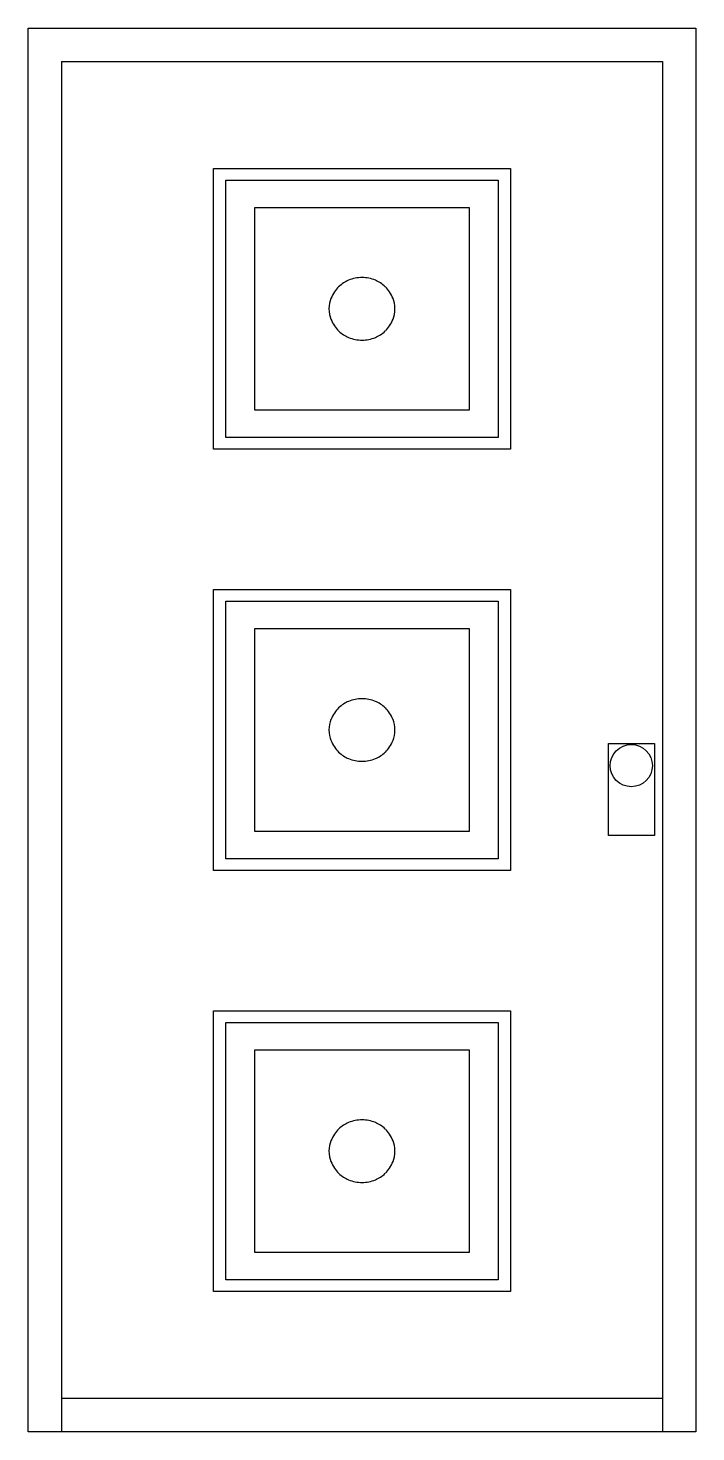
# Model space of a CAD drawing. Header units: millimetres. Extents: x -727.27 to -726.27, y 1755.63 to 1757.73.
import ezdxf

# ---------------------------------------------------------------- set-up
doc = ezdxf.new("R2010")
doc.units = ezdxf.units.MM
doc.header["$LTSCALE"] = 10
doc.layers.add('Portas', color=2, linetype='Continuous')

msp = doc.modelspace()

# ---------------------------------------------------------------- linework, layer by layer
at = {"layer": 'Portas'}
for p, q in [((-727.2656, 1755.63), (-727.2656, 1757.73)), ((-727.2656, 1757.73), (-726.2656, 1757.73)), ((-726.2656, 1757.73), (-726.2656, 1755.63)), ((-726.2656, 1755.63), (-727.2656, 1755.63))]:
    msp.add_line(p, q, dxfattribs=at)
at = {"layer": 'Portas', "color": 1}
for p, q in [((-727.2156, 1757.68), (-727.2156, 1755.63)), ((-727.2156, 1757.68), (-726.3156, 1757.68)), ((-726.3156, 1757.68), (-726.3156, 1755.63)), ((-726.9879, 1757.1), (-726.9879, 1757.52)), ((-726.9879, 1757.52), (-726.5434, 1757.52)), ((-726.5434, 1757.52), (-726.5434, 1757.1)), ((-726.9693, 1757.1175), (-726.9693, 1757.5025)), ((-726.9693, 1757.5025), (-726.5619, 1757.5025)), ((-726.5619, 1757.5025), (-726.5619, 1757.1175)), ((-726.9261, 1757.1583), (-726.9261, 1757.4616)), ((-726.9261, 1757.4616), (-726.6051, 1757.4616)), ((-726.6051, 1757.4616), (-726.6051, 1757.1583)), ((-726.6051, 1757.1583), (-726.9261, 1757.1583)), ((-726.5619, 1757.1175), (-726.9693, 1757.1175)), ((-726.5434, 1757.1), (-726.9879, 1757.1)), ((-726.9879, 1756.47), (-726.9879, 1756.89)), ((-726.9879, 1756.89), (-726.5434, 1756.89)), ((-726.5434, 1756.89), (-726.5434, 1756.47)), ((-726.9693, 1756.4875), (-726.9693, 1756.8725)), ((-726.9693, 1756.8725), (-726.5619, 1756.8725)), ((-726.5619, 1756.8725), (-726.5619, 1756.4875)), ((-726.9261, 1756.5283), (-726.9261, 1756.8316)), ((-726.9261, 1756.8316), (-726.6051, 1756.8316)), ((-726.6051, 1756.8316), (-726.6051, 1756.5283)), ((-726.6051, 1756.5283), (-726.9261, 1756.5283)), ((-726.5619, 1756.4875), (-726.9693, 1756.4875)), ((-726.5434, 1756.47), (-726.9879, 1756.47)), ((-726.9879, 1755.84), (-726.9879, 1756.26)), ((-726.9879, 1756.26), (-726.5434, 1756.26)), ((-726.5434, 1756.26), (-726.5434, 1755.84)), ((-726.9693, 1755.8575), (-726.9693, 1756.2425)), ((-726.9693, 1756.2425), (-726.5619, 1756.2425)), ((-726.5619, 1756.2425), (-726.5619, 1755.8575)), ((-726.9261, 1755.8983), (-726.9261, 1756.2016)), ((-726.9261, 1756.2016), (-726.6051, 1756.2016)), ((-726.6051, 1756.2016), (-726.6051, 1755.8983)), ((-726.6051, 1755.8983), (-726.9261, 1755.8983)), ((-726.5619, 1755.8575), (-726.9693, 1755.8575)), ((-726.5434, 1755.84), (-726.9879, 1755.84)), ((-726.3156, 1755.68), (-727.2156, 1755.68))]:
    msp.add_line(p, q, dxfattribs=at)
msp.add_lwpolyline([(-726.3275, 1756.6597), (-726.3275, 1756.522), (-726.3965, 1756.522), (-726.3965, 1756.6597)], close=True, dxfattribs=at)
msp.add_circle((-726.3625, 1756.6267), 0.0316, dxfattribs=at)
for centre, major_axis, start_param, end_param in [((-726.7737, 1757.2175), (0, 0.1376), 0.184238, 0.422764), ((-726.7656, 1757.1265), (0, 0.2302), 0, 0.184238), ((-726.7656, 1757.1265), (0, 0.2302), -0.184238, 0), ((-726.7576, 1757.2175), (0, 0.1376), -0.422764, -0.184238), ((-726.8042, 1757.31), (0, 0.0228), 0.826663, 1.570796), ((-726.786, 1757.2746), (0, 0.0749), 0.422764, 0.826663), ((-726.7453, 1757.2746), (0, 0.0749), -0.826663, -0.422764), ((-726.7271, 1757.31), (0, 0.0228), -1.570796, -0.826663), ((-726.8042, 1757.31), (0, 0.0228), 1.570796, 2.314929), ((-726.7271, 1757.31), (0, 0.0228), 3.968256, 4.712389), ((-726.786, 1757.3453), (0, 0.0749), 2.314929, 2.718829), ((-726.7453, 1757.3453), (0, 0.0749), 3.564356, 3.968256), ((-726.7737, 1757.4024), (0, 0.1376), 2.718829, 2.957355), ((-726.7656, 1757.4934), (0, 0.2302), 2.957355, 3.141593), ((-726.7656, 1757.4934), (0, 0.2302), 3.141593, 3.325831), ((-726.7576, 1757.4024), (0, 0.1376), 3.325831, 3.564356), ((-726.7737, 1756.5875), (0, 0.1376), 0.184238, 0.422764), ((-726.7656, 1756.4965), (0, 0.2302), 0, 0.184238), ((-726.7656, 1756.4965), (0, 0.2302), -0.184238, 0), ((-726.7576, 1756.5875), (0, 0.1376), -0.422764, -0.184238), ((-726.8042, 1756.68), (0, 0.0228), 0.826663, 1.570796), ((-726.786, 1756.6446), (0, 0.0749), 0.422764, 0.826663), ((-726.7453, 1756.6446), (0, 0.0749), -0.826663, -0.422764), ((-726.7271, 1756.68), (0, 0.0228), -1.570796, -0.826663), ((-726.8042, 1756.68), (0, 0.0228), 1.570796, 2.314929), ((-726.7271, 1756.68), (0, 0.0228), 3.968256, 4.712389), ((-726.786, 1756.7153), (0, 0.0749), 2.314929, 2.718829), ((-726.7453, 1756.7153), (0, 0.0749), 3.564356, 3.968256), ((-726.7737, 1756.7724), (0, 0.1376), 2.718829, 2.957355), ((-726.7656, 1756.8634), (0, 0.2302), 2.957355, 3.141593), ((-726.7656, 1756.8634), (0, 0.2302), 3.141593, 3.325831), ((-726.7576, 1756.7724), (0, 0.1376), 3.325831, 3.564356), ((-726.7737, 1755.9575), (0, 0.1376), 0.184238, 0.422764), ((-726.7656, 1755.8665), (0, 0.2302), 0, 0.184238), ((-726.7656, 1755.8665), (0, 0.2302), -0.184238, 0), ((-726.7576, 1755.9575), (0, 0.1376), -0.422764, -0.184238), ((-726.8042, 1756.05), (0, 0.0228), 0.826663, 1.570796), ((-726.786, 1756.0146), (0, 0.0749), 0.422764, 0.826663), ((-726.7453, 1756.0146), (0, 0.0749), -0.826663, -0.422764), ((-726.7271, 1756.05), (0, 0.0228), -1.570796, -0.826663), ((-726.8042, 1756.05), (0, 0.0228), 1.570796, 2.314929), ((-726.7271, 1756.05), (0, 0.0228), 3.968256, 4.712389), ((-726.786, 1756.0853), (0, 0.0749), 2.314929, 2.718829), ((-726.7453, 1756.0853), (0, 0.0749), 3.564356, 3.968256), ((-726.7737, 1756.1424), (0, 0.1376), 2.718829, 2.957355), ((-726.7656, 1756.2334), (0, 0.2302), 2.957355, 3.141593), ((-726.7656, 1756.2334), (0, 0.2302), 3.141593, 3.325831), ((-726.7576, 1756.1424), (0, 0.1376), 3.325831, 3.564356)]:
    msp.add_ellipse(centre, major_axis=major_axis, ratio=0.47619, start_param=start_param, end_param=end_param, dxfattribs=at)

doc.saveas('drawing.dxf')
